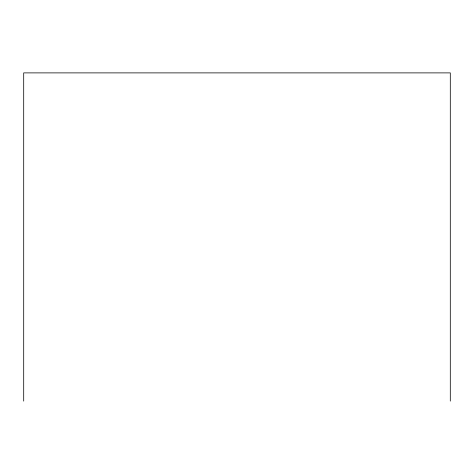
<?xml version="1.0" encoding="UTF-8"?>
<svg xmlns="http://www.w3.org/2000/svg" width="474" height="474" viewBox="0 0 474 474"><rect width="100%" height="100%" fill="white"/><g stroke="black" fill="none" stroke-linecap="round" stroke-linejoin="round"><path stroke-width="0.71" d="M450.3 401.111L450.3 72.889L23.7 72.889L23.7 401.111"/></g></svg>
